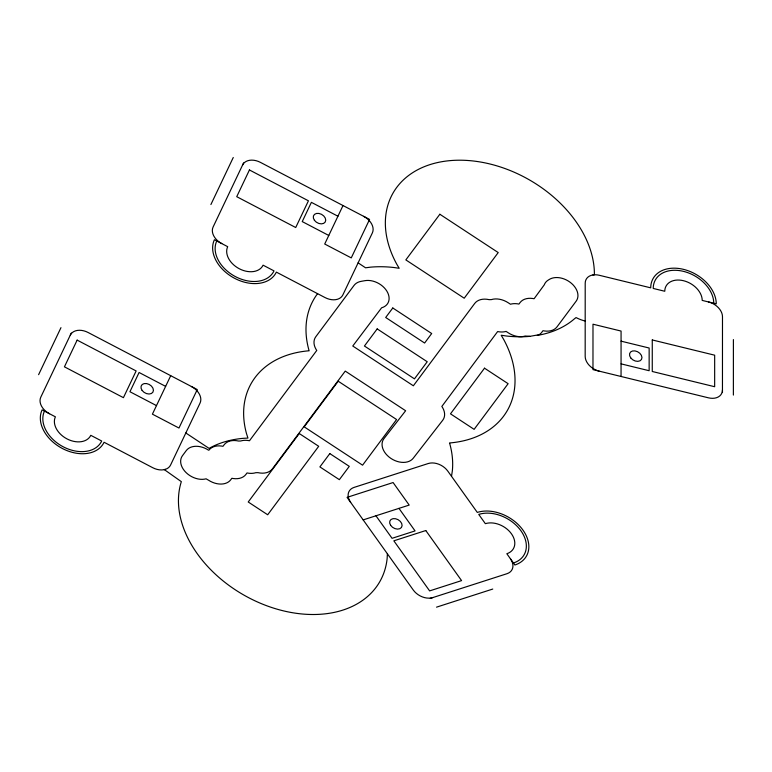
<?xml version="1.0" encoding="UTF-8"?>
<svg xmlns="http://www.w3.org/2000/svg" width="772" height="772" viewBox="0 0 772 772"><rect width="100%" height="100%" fill="white"/><g stroke="black" fill="none" stroke-linecap="round" stroke-linejoin="round"><path stroke-width="1.16" d="M621.055 376.475L621.074 331.063L592.992 324.201L592.973 369.624L708.416 397.821A14.986 10.634 29.8 0 0 722.467 389.899M722.457 392.417L722.486 316.723A14.986 10.634 29.8 0 0 708.455 301.939M733.381 395.081L733.4 339.574M387.38 553.775L387.158 558.301A111.583 79.178 29.8 0 1 266.581 605.702A111.583 79.178 29.8 0 1 181.333 481.651L164.301 469.598L165.362 469.357M451.514 476.305L452.353 470.795A111.583 79.178 29.8 0 0 449.796 443.813L449.516 442.935L450.481 442.887A111.583 79.178 29.8 0 0 503.653 339.4L501.192 335.241L506.2 335.984A111.583 79.178 29.8 0 0 529.843 336.36L539.039 334.71A17.65 12.526 29.8 0 0 541.857 332.201L542.977 330.705L544.221 330.947A17.65 12.526 29.8 0 0 557.017 326.855L576.153 301.177A17.65 12.526 29.8 0 0 571.598 283.459A17.65 12.526 29.8 0 0 550.561 278.769A36.284 25.746 29.8 0 0 548.216 280.12A17.65 12.526 29.8 0 0 544.279 284.829L534.089 298.745L532.844 298.503A17.65 12.526 29.8 0 0 520.048 302.595L518.929 304.091L517.684 303.85A17.65 12.526 29.8 0 0 511.546 303.965L510.485 304.245L508.294 302.807A17.65 12.526 29.8 0 0 491.33 299.613L489.13 299.652A17.65 12.526 29.8 0 0 474.722 303.425L413.358 385.788L352.765 346.02L381.619 307.796A17.65 12.526 29.8 0 0 386.849 291.121A17.65 12.526 29.8 0 0 364.934 280.67L361.142 281.346A17.65 12.526 29.8 0 0 354.049 285.399L315.787 336.756A17.65 12.526 29.8 0 0 316.086 349.436L316.752 350.459L249.472 440.754L248.227 440.522A17.65 12.526 29.8 0 0 240.71 440.995L238.509 441.034A17.65 12.526 29.8 0 0 224.102 444.817L222.983 446.312L221.738 446.081A17.65 12.526 29.8 0 0 208.942 450.163L208.517 450.173A17.65 12.526 29.8 0 0 186.274 450.578L182.453 455.712A17.65 12.526 29.8 0 0 186.081 472.589A17.65 12.526 29.8 0 0 206.105 478.823L208.508 480.184A17.65 12.526 29.8 0 0 230.751 479.769L231.87 478.273L233.115 478.515A17.65 12.526 29.8 0 0 245.911 474.433L247.021 472.927L248.275 473.168A17.65 12.526 29.8 0 0 255.783 472.696L257.983 472.657A17.65 12.526 29.8 0 0 272.4 468.874L345.248 371.1L405.628 410.743L383.964 438.621A17.65 12.526 29.8 0 0 390.873 458.385A17.65 12.526 29.8 0 0 413.213 458.25L442.703 420.286A17.65 12.526 29.8 0 0 442.559 407.529L441.845 406.439L497.651 331.545L498.895 331.777A17.65 12.526 29.8 0 0 505.033 331.671L506.094 331.391L508.285 332.828A17.65 12.526 29.8 0 0 525.249 336.023L529.843 336.36M38.6 374.681L60.969 327.656M71.285 333.05L40.791 397.175A14.986 10.634 29.8 0 0 49.495 413.734M210.901 204.541L233.26 157.507M243.585 162.911L213.091 227.036A14.986 10.634 29.8 0 0 221.786 243.595M170.718 375.684L152.412 414.159L178.969 428.035L197.265 389.561L88.124 332.51A14.986 10.634 29.8 0 0 70.271 335.183M343.009 205.545L324.713 244.02L351.26 257.896L369.566 219.422L260.415 162.371A14.986 10.634 29.8 0 0 242.572 165.044M317.582 293.669L317.398 293.9A111.583 79.178 29.8 0 0 308.868 349.928L309.147 350.797L308.182 350.855A111.583 79.178 29.8 0 0 246.509 433.623L247.947 438.081L242.987 438.351A111.583 79.178 29.8 0 0 209.077 448.387L185.82 432.976M363.178 519.894L409.189 505.081L393.093 482.548L347.072 497.361L413.261 590.011A14.986 10.634 29.8 0 0 432.822 597.567M430.265 598.396L506.953 573.712A14.986 10.634 29.8 0 0 510.408 558.735M436.527 607.159L492.758 589.055M592.877 274.948L594.363 274.813L594.392 274.031A111.583 79.178 29.8 0 0 465.506 160.354A111.583 79.178 29.8 0 0 396.731 264.13L399.192 268.289L394.183 267.546A111.583 79.178 29.8 0 0 370.541 267.16L365.552 267.797L358.121 262.847M585.195 321.007L584.153 320.766A29.983 21.269 29.8 0 1 576.057 317.572L574.416 318.836A111.583 79.178 29.8 0 1 537.302 335.405M621.064 341.156L649.146 348.018L649.146 370.724L621.064 363.863M337.933 216.228L311.386 202.351L302.238 221.593L328.785 235.47M165.633 386.376L139.085 372.49L129.937 391.732L156.484 405.609M398.96 508.372L415.066 530.914L392.06 538.316L375.954 515.783M44.477 411.109A32.308 22.928 29.8 0 0 63.227 446.805A32.308 22.928 29.8 0 0 101.701 441.024L90.787 435.321A19.985 14.185 29.8 0 1 66.99 438.892A19.985 14.185 29.8 0 1 55.391 416.822L42.113 409.874A34.972 24.82 29.8 0 0 62.416 448.513A34.972 24.82 29.8 0 0 104.066 442.26L152.731 467.707A14.986 10.634 29.8 0 0 170.583 465.024L200.064 403.042A14.986 10.634 29.8 0 0 191.359 386.483M513.448 562.991A32.308 22.928 29.8 0 0 520.888 530.721A32.308 22.928 29.8 0 0 478.736 514.413L485.356 523.677A19.985 14.185 29.8 0 1 511.431 533.77A19.985 14.185 29.8 0 1 506.828 553.727L514.876 564.998A34.972 24.82 29.8 0 0 522.933 530.065A34.972 24.82 29.8 0 0 477.308 512.415L447.789 471.094A14.986 10.634 29.8 0 0 428.238 463.528L354.107 487.393A14.986 10.634 29.8 0 0 350.652 502.369M216.778 240.97A32.308 22.928 29.8 0 0 235.528 276.665A32.308 22.928 29.8 0 0 274.002 270.885L263.088 265.182A19.985 14.185 29.8 0 1 239.291 268.752A19.985 14.185 29.8 0 1 227.692 246.673L214.413 239.735A34.972 24.82 29.8 0 0 234.717 278.374A34.972 24.82 29.8 0 0 276.357 272.12L325.031 297.567A14.986 10.634 29.8 0 0 342.884 294.885L372.365 232.893A14.986 10.634 29.8 0 0 363.66 216.343M713.753 303.232A32.308 22.928 29.8 0 0 683.5 271.368A32.308 22.928 29.8 0 0 653.228 288.448L664.769 291.266A19.985 14.185 29.8 0 1 683.49 280.709A19.985 14.185 29.8 0 1 702.211 300.414L716.252 303.85A34.972 24.82 29.8 0 0 683.5 269.351A34.972 24.82 29.8 0 0 650.728 287.84L599.246 275.266A14.986 10.634 29.8 0 0 585.205 283.189L585.176 356.365A14.986 10.634 29.8 0 0 599.217 371.149M652.272 339.95L652.263 371.486L714.66 386.724L714.669 355.188L652.272 339.95M77.142 340.114L64.433 366.835L123.424 397.667L136.133 370.956L77.142 340.114M249.433 169.965L236.734 196.686L295.724 227.528L308.433 200.807L249.433 169.965M439.847 214.249L405.84 259.903L464.213 298.214L498.22 252.569L439.847 214.249M299.247 433.517L248.227 501.993L267.681 514.77L318.701 446.293L299.247 433.517M338.213 381.214L304.207 426.858L362.579 465.178L396.586 419.524L338.213 381.214M377.19 328.901L364.432 346.02L414.467 378.859L427.225 361.74L377.19 328.901M392.784 307.98L385.691 317.485L424.61 343.029L431.693 333.523L392.784 307.98M329.818 453.589L319.897 466.906L339.352 479.673L349.282 466.356L329.818 453.589M484.507 368.186L450.491 413.84L474.124 429.348L508.13 383.694L484.507 368.186M425.797 530.538L393.845 540.825L429.628 590.898L461.579 580.612L425.797 530.538M142.106 390.42A6.659 4.729 29.8 0 0 152.866 392.234A6.659 4.729 29.8 0 0 146.612 383.578A6.659 4.729 29.8 0 0 142.106 390.42M390.642 525.327A6.659 4.729 29.8 0 0 401.43 527.488A6.659 4.729 29.8 0 0 395.534 518.726A6.659 4.729 29.8 0 0 390.642 525.327M314.407 220.281A6.659 4.729 29.8 0 0 325.166 222.095A6.659 4.729 29.8 0 0 318.913 213.439A6.659 4.729 29.8 0 0 314.407 220.281M630.782 357.957A6.659 4.729 29.8 0 0 641.493 359.434A6.659 4.729 29.8 0 0 634.912 350.893A6.659 4.729 29.8 0 0 630.782 357.957"/></g></svg>
